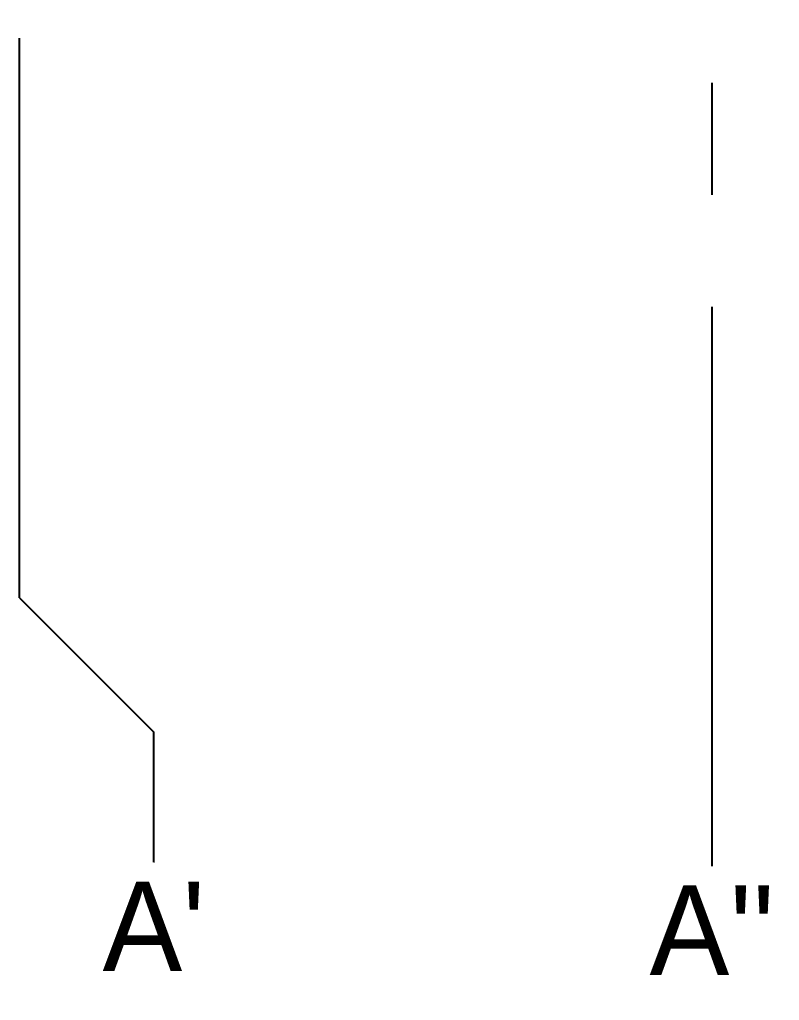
# Model space of a CAD drawing. Header units: millimetres. Extents: x 9607.2 to 9622, y 2418.8 to 2429.8.
# Drawn here: x 9609.508 to 9611.206, y 2418.843 to 2421.033 of the extents above; entities that cross this region are included whole.
import ezdxf
from ezdxf.enums import TextEntityAlignment as Align

# ---------------------------------------------------------------- set-up
doc = ezdxf.new("R2010")
doc.units = ezdxf.units.MM
doc.set_wipeout_variables(frame=1)
doc.linetypes.add('CENTER', pattern=[2, 1.25, -0.25, 0.25, -0.25])
doc.layers.add('EJES', color=2, linetype='CENTER')
doc.layers.add('EJES @ 0.5', color=2, linetype='CENTER')
doc.styles.add('century gothic', font='GOTHIC.TTF')
doc.styles.get("Standard").update_dxf_attribs({"font": 'arial.ttf'})

# ---------------------------------------------------------------- blocks, each defined once
blk = doc.blocks.new('ejes')
at = {"color": 2, "linetype": 'Continuous'}
blk.add_wipeout([(-0.1089, 0.2752), (-0.0646, 0.291), (-0.0057, 0.3001), (0.0597, 0.2965), (0.095, 0.2884), (0.1597, 0.2609), (0.1831, 0.246), (0.2148, 0.2203), (0.2406, 0.1931), (0.271, 0.1493), (0.271, 0.1493), (0.2923, 0.1035), (0.3036, 0.0645), (0.3089, 0.0316), (0.3105, 0.0006), (0.3092, -0.0273), (0.3092, -0.0273), (0.3003, -0.077), (0.2881, -0.1133), (0.279, -0.1332), (0.2588, -0.1678), (0.2382, -0.1948), (0.2186, -0.2155), (0.1902, -0.2397), (0.159, -0.2601), (0.1254, -0.2765), (0.0895, -0.2888), (0.0461, -0.2973), (0.0105, -0.2994), (-0.0366, -0.2957), (-0.0687, -0.2888), (-0.0974, -0.2794), (-0.1444, -0.2564), (-0.1709, -0.2384), (-0.1922, -0.2206), (-0.2152, -0.1971), (-0.2152, -0.1971), (-0.2567, -0.1358), (-0.2716, -0.1014), (-0.2716, -0.1014), (-0.2875, -0.0344), (-0.2895, 0.0006), (-0.2874, 0.0357), (-0.2813, 0.0702), (-0.2729, 0.0991), (-0.2583, 0.1338), (-0.234, 0.1744), (-0.2157, 0.1977), (-0.197, 0.2172), (-0.1752, 0.2362), (-0.1544, 0.2512), (-0.1259, 0.2678), (-0.1259, 0.2678), (-0.1182, 0.2716)], dxfattribs=at)
at = {"layer": 'EJES', "color": 3}
blk.add_attdef('EJES', text='', height=0.3, dxfattribs=at).set_placement((0.0105, -0.174), align=Align.CENTER)

msp = doc.modelspace()

# ---------------------------------------------------------------- linework, layer by layer
at = {"layer": 'EJES', "color": 1}
for p, q in [((9611.0562, 2419.142), (9611.0562, 2429.4804)), ((9609.5081, 2419.742), (9609.5081, 2428.8804)), ((9609.5081, 2419.742), (9609.8081, 2419.442)), ((9609.8081, 2419.142), (9609.8081, 2419.442))]:
    msp.add_line(p, q, dxfattribs=at)

# ---------------------------------------------------------------- next in the draw order: block references
at = {"layer": 'EJES @ 0.5'}
ref = msp.add_blockref('ejes', (9609.8029, 2419.001), dxfattribs=dict(at, xscale=0.5000000000009095, yscale=0.5000000000009095, zscale=0.5000000000009095))
ref.add_attrib('EJES', "A'", dxfattribs={"layer": 'EJES', "color": 3, "height": 0.2, "style": 'century gothic'}).set_placement((9609.8081, 2418.908), align=Align.CENTER)
ref = msp.add_blockref('ejes', (9611.051, 2418.9923), dxfattribs=dict(at, xscale=0.5000000000009095, yscale=0.5000000000009095, zscale=0.5000000000009095))
ref.add_attrib('EJES', "A''", dxfattribs={"layer": 'EJES', "color": 3, "height": 0.2, "style": 'century gothic'}).set_placement((9611.0562, 2418.8994), align=Align.CENTER)

doc.saveas('drawing.dxf')
